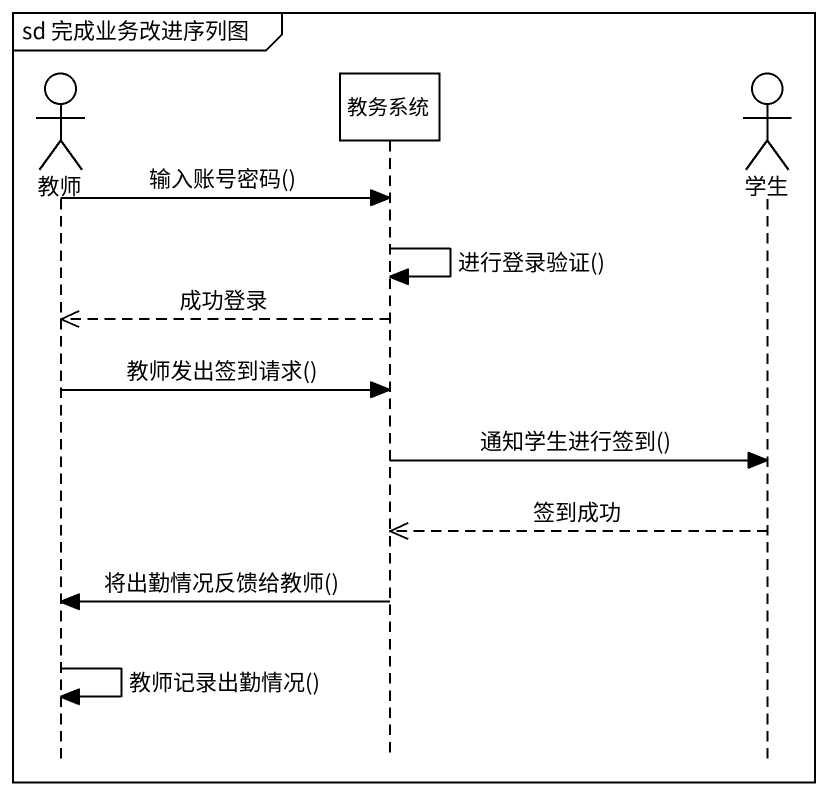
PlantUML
@startuml
mainframe sd 完成业务改进序列图
hide footbox
actor 教师
participant 教务系统
actor 学生

教师 -> 教务系统 : 输入账号密码()
教务系统 -> 教务系统 : 进行登录验证()
教务系统 -->> 教师 : 成功登录
教师 -> 教务系统 : 教师发出签到请求()
教务系统 -> 学生 : 通知学生进行签到()
学生 -->> 教务系统 : 签到成功
教务系统 -> 教师 : 将出勤情况反馈给教师()
教师 -> 教师 : 教师记录出勤情况()
@enduml
